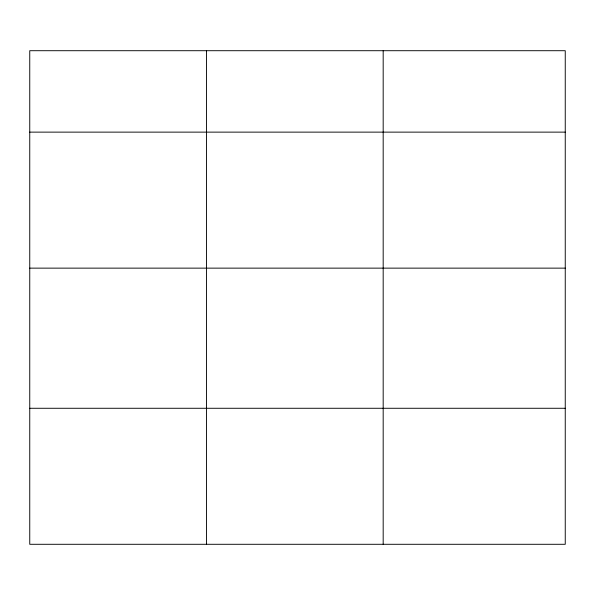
<?xml version="1.0" encoding="UTF-8"?>
<svg xmlns="http://www.w3.org/2000/svg" width="595" height="595" viewBox="0 0 595 595"><rect width="100%" height="100%" fill="white"/><g stroke="black" fill="none" stroke-linecap="round" stroke-linejoin="round"><path stroke-width="0.89" d="M565.25 268.137L565.25 50.709L29.75 50.709L29.75 544.291L565.25 544.291L565.25 268.137L29.75 268.137M29.75 132.127L565.25 132.127M29.75 408.274L565.25 408.274M383.18 50.709L383.18 544.291M206.465 50.709L206.465 544.291"/></g></svg>
